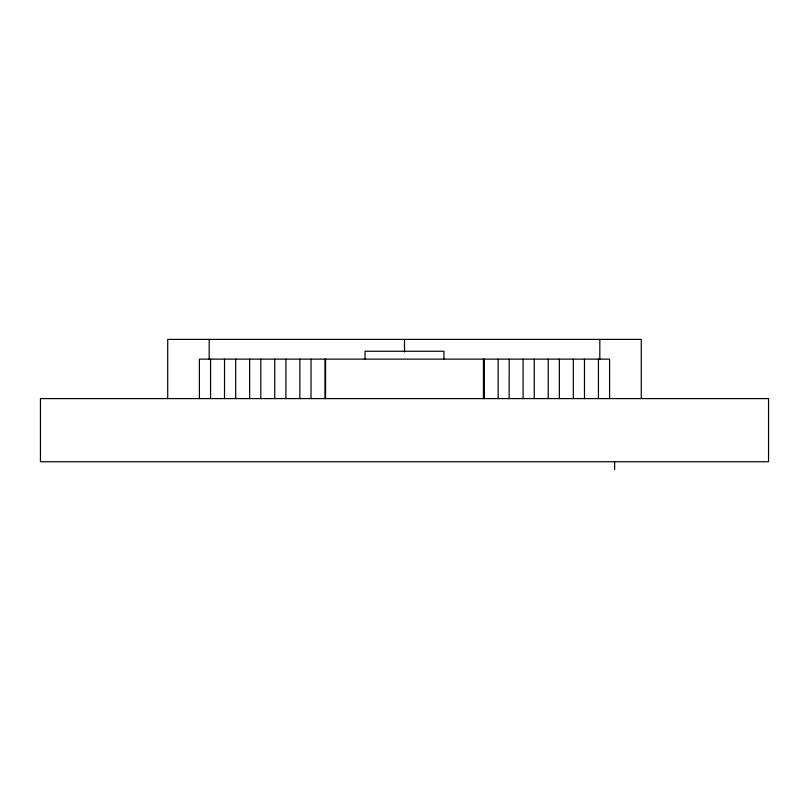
<?xml version="1.0" encoding="UTF-8"?>
<svg xmlns="http://www.w3.org/2000/svg" width="809" height="809" viewBox="0 0 809 809"><rect width="100%" height="100%" fill="white"/><g stroke="black" fill="none" stroke-linecap="round" stroke-linejoin="round"><path stroke-width="1.21" d="M641.284 398.594L641.284 339.396L167.716 339.396L167.716 398.594M614.638 462.151L614.638 469.624M609.592 398.594L609.592 359.125L199.408 359.125L199.408 398.594M599.823 339.396L599.823 359.55M598.438 359.125L598.438 398.594M584.482 359.125L584.482 398.594M573.318 359.125L573.318 398.594M559.363 359.125L559.363 398.594M548.209 359.125L548.209 398.594M534.253 359.125L534.253 398.594M523.089 359.125L523.089 398.594M509.205 359.125L509.134 398.594M498.152 359.125L498.152 398.594M484.338 359.125L484.338 398.594M483.428 359.125L483.428 398.594M443.959 359.125L443.959 351.237L365.041 351.237L365.041 359.125M404.5 339.396L404.5 351.996M325.572 359.125L325.572 398.594M324.975 359.125L324.975 398.594M311.02 359.125L311.02 398.594M299.866 359.125L299.866 398.594M285.911 359.125L285.911 398.594M274.747 359.125L274.747 398.594M260.791 359.125L260.791 398.594M249.637 359.125L249.637 398.594M235.682 359.125L235.682 398.594M224.518 359.125L224.518 398.594M210.562 359.125L210.562 398.594M209.177 339.396L209.177 359.55M768.55 398.594L40.45 398.594L40.45 461.737L768.55 461.737L768.55 398.594"/></g></svg>
